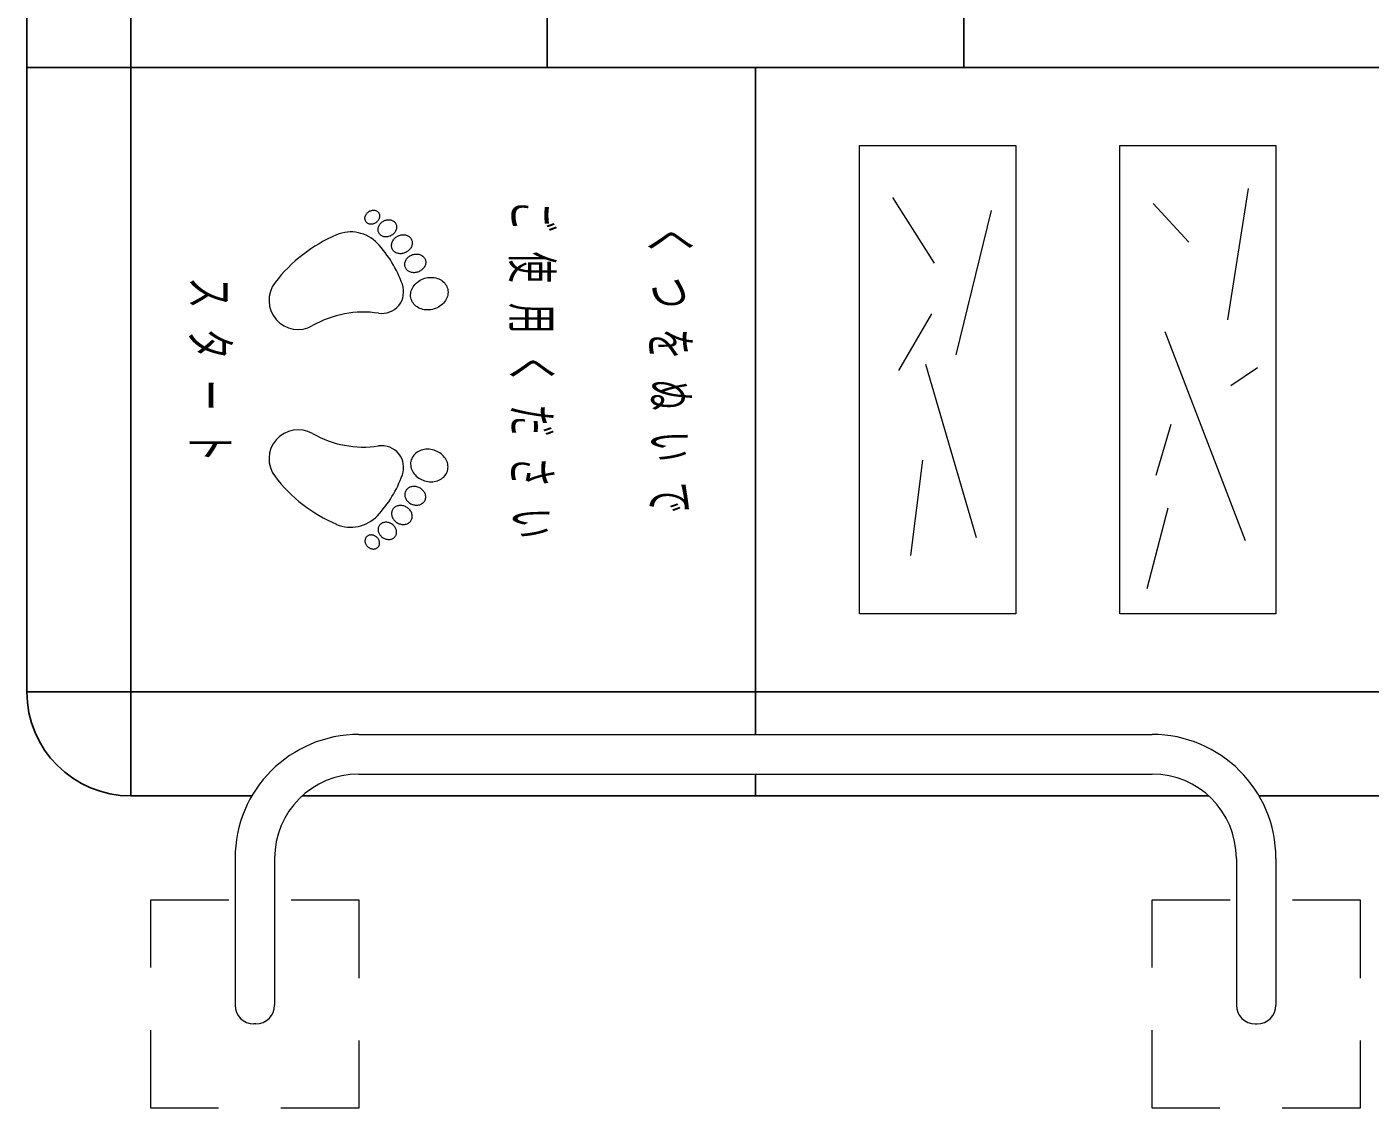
# Model space of a CAD drawing. Units: millimetres on the paper. Extents: x -537 to 0, y -5 to 257.
# Drawn here: x -536.83 to -493.82, y 167.26 to 201.89 of the extents above; entities that cross this region are included whole.
import ezdxf

# ---------------------------------------------------------------- set-up
doc = ezdxf.new("R2010")
doc.units = ezdxf.units.MM
doc.linetypes.add('USER1', pattern=[4.5, 2.5, -2])
doc.layers.add('1_30', color=7, linetype='Continuous', lineweight=13)
doc.styles.add('ＭＳ ゴシック', font='')
doc.styles.get('ＭＳ ゴシック').set_extended_font_data('MS Gothic')

msp = doc.modelspace()

# ---------------------------------------------------------------- linework, layer by layer
at = {"layer": '1_30', "lineweight": 25}
for p, q in [((-536.832, 200.597), (-536.832, 220.597)), ((-533.499, 200.597), (-533.499, 220.597)), ((-520.165, 200.597), (-520.165, 220.597)), ((-506.832, 200.597), (-506.832, 220.597)), ((-533.499, 200.597), (-536.832, 200.597)), ((-536.832, 180.597), (-536.832, 200.597)), ((-536.832, 200.597), (-533.499, 200.597)), ((-533.499, 200.597), (-536.832, 200.597)), ((-533.499, 180.597), (-533.499, 200.597)), ((-533.499, 200.597), (-513.499, 200.597)), ((-533.499, 180.597), (-533.499, 200.597)), ((-513.499, 180.597), (-513.499, 200.597)), ((-513.499, 200.597), (-493.499, 200.597)), ((-513.499, 180.597), (-513.499, 200.597)), ((-536.832, 180.597), (-533.499, 180.597)), ((-533.499, 180.597), (-536.832, 180.597)), ((-533.499, 180.597), (-513.499, 180.597)), ((-493.499, 180.597), (-533.499, 180.597)), ((-533.499, 177.264), (-533.499, 180.597)), ((-533.499, 180.597), (-533.499, 177.264)), ((-513.499, 180.597), (-493.499, 180.597)), ((-513.499, 180.597), (-513.499, 179.23)), ((-513.499, 177.964), (-513.499, 177.264)), ((-533.499, 177.264), (-529.624, 177.264)), ((-528.012, 177.264), (-498.985, 177.264)), ((-497.373, 177.264), (-493.499, 177.264))]:
    msp.add_line(p, q, dxfattribs=at)
at = {"layer": '1_30'}
for p, q in [((-510.165, 183.097), (-510.165, 198.097)), ((-510.165, 198.097), (-505.165, 198.097)), ((-505.165, 198.097), (-505.165, 183.097)), ((-501.832, 198.097), (-496.832, 198.097)), ((-501.832, 183.097), (-501.832, 198.097)), ((-496.832, 198.097), (-496.832, 183.097)), ((-498.376, 192.508), (-497.708, 196.713)), ((-507.761, 194.324), (-509.099, 196.426)), ((-499.619, 194.993), (-500.765, 196.235)), ((-507.073, 191.389), (-505.939, 196.007)), ((-508.908, 190.884), (-507.856, 192.699)), ((-497.803, 185.437), (-500.383, 192.126)), ((-506.423, 185.532), (-508.047, 191.075)), ((-498.281, 190.406), (-497.421, 190.979)), ((-500.67, 187.539), (-500.192, 189.164)), ((-508.525, 184.959), (-508.143, 188.017)), ((-500.957, 183.908), (-500.288, 186.488)), ((-505.165, 183.097), (-510.165, 183.097)), ((-496.832, 183.097), (-501.832, 183.097))]:
    msp.add_line(p, q, dxfattribs=at)
at = {"layer": '1_30', "color": 3}
for p, q in [((-526.199, 179.23), (-500.799, 179.23)), ((-526.199, 177.964), (-500.799, 177.964)), ((-530.165, 175.264), (-530.165, 170.564)), ((-528.899, 175.264), (-528.899, 170.564)), ((-498.099, 175.264), (-498.099, 170.564)), ((-496.832, 175.264), (-496.832, 170.564)), ((-529.499, 169.964), (-529.565, 169.964)), ((-497.499, 169.964), (-497.432, 169.964))]:
    msp.add_line(p, q, dxfattribs=at)
at = {"layer": '1_30', "color": 3, "linetype": 'USER1'}
for p, q in [((-532.865, 173.93), (-526.199, 173.93)), ((-532.865, 167.264), (-532.865, 173.93)), ((-526.199, 173.93), (-526.199, 167.264)), ((-500.799, 173.93), (-494.132, 173.93)), ((-500.799, 167.264), (-500.799, 173.93)), ((-494.132, 173.93), (-494.132, 167.264)), ((-526.199, 167.264), (-532.865, 167.264)), ((-494.132, 167.264), (-500.799, 167.264))]:
    msp.add_line(p, q, dxfattribs=at)
at = {"layer": '1_30', "color": 21}
for points in [[(-525.576, 195.951), (-525.566, 195.936), (-525.557, 195.92), (-525.549, 195.903), (-525.544, 195.885), (-525.54, 195.867), (-525.538, 195.848), (-525.537, 195.828), (-525.539, 195.809), (-525.542, 195.789), (-525.547, 195.77), (-525.554, 195.75), (-525.562, 195.731), (-525.572, 195.713), (-525.583, 195.695), (-525.596, 195.678), (-525.61, 195.662), (-525.626, 195.647), (-525.642, 195.633), (-525.66, 195.62), (-525.678, 195.609), (-525.697, 195.599), (-525.717, 195.591), (-525.737, 195.584), (-525.757, 195.579), (-525.778, 195.576), (-525.798, 195.574), (-525.818, 195.574), (-525.838, 195.575), (-525.857, 195.579), (-525.876, 195.584), (-525.894, 195.59), (-525.911, 195.598), (-525.926, 195.608), (-525.941, 195.619), (-525.955, 195.632), (-525.967, 195.646), (-525.977, 195.661), (-525.986, 195.677), (-525.993, 195.694), (-525.999, 195.711), (-526.003, 195.73), (-526.005, 195.749), (-526.005, 195.768), (-526.004, 195.788), (-526.001, 195.807), (-525.996, 195.827), (-525.989, 195.846), (-525.981, 195.865), (-525.971, 195.883), (-525.959, 195.901), (-525.946, 195.918), (-525.932, 195.934), (-525.917, 195.949), (-525.9, 195.963), (-525.883, 195.976), (-525.865, 195.987), (-525.845, 195.997), (-525.826, 196.006), (-525.806, 196.012), (-525.785, 196.017), (-525.765, 196.021), (-525.745, 196.023), (-525.725, 196.023), (-525.705, 196.021), (-525.685, 196.018), (-525.667, 196.013), (-525.649, 196.006), (-525.632, 195.998), (-525.616, 195.988), (-525.602, 195.977), (-525.588, 195.965)], [(-525.026, 195.606), (-525.015, 195.586), (-525.006, 195.565), (-524.999, 195.543), (-524.994, 195.52), (-524.992, 195.497), (-524.992, 195.473), (-524.994, 195.449), (-524.998, 195.425), (-525.005, 195.401), (-525.013, 195.378), (-525.024, 195.354), (-525.037, 195.332), (-525.052, 195.31), (-525.068, 195.29), (-525.087, 195.27), (-525.106, 195.252), (-525.127, 195.235), (-525.15, 195.22), (-525.173, 195.207), (-525.197, 195.195), (-525.222, 195.185), (-525.248, 195.177), (-525.274, 195.172), (-525.3, 195.168), (-525.325, 195.166), (-525.351, 195.167), (-525.376, 195.169), (-525.4, 195.174), (-525.424, 195.181), (-525.447, 195.189), (-525.468, 195.2), (-525.488, 195.212), (-525.506, 195.226), (-525.523, 195.242), (-525.538, 195.26), (-525.551, 195.278), (-525.562, 195.298), (-525.571, 195.319), (-525.578, 195.341), (-525.583, 195.364), (-525.585, 195.388), (-525.585, 195.411), (-525.583, 195.435), (-525.579, 195.459), (-525.572, 195.483), (-525.564, 195.507), (-525.553, 195.53), (-525.54, 195.553), (-525.525, 195.574), (-525.509, 195.595), (-525.491, 195.614), (-525.471, 195.633), (-525.45, 195.649), (-525.427, 195.664), (-525.404, 195.678), (-525.38, 195.69), (-525.355, 195.699), (-525.329, 195.707), (-525.303, 195.713), (-525.278, 195.717), (-525.252, 195.718), (-525.226, 195.718), (-525.201, 195.715), (-525.177, 195.711), (-525.153, 195.704), (-525.131, 195.695), (-525.109, 195.685), (-525.089, 195.672), (-525.071, 195.658), (-525.054, 195.642), (-525.039, 195.625)], [(-524.521, 195.1), (-524.51, 195.077), (-524.501, 195.053), (-524.495, 195.028), (-524.491, 195.003), (-524.49, 194.977), (-524.491, 194.95), (-524.495, 194.924), (-524.501, 194.897), (-524.509, 194.871), (-524.52, 194.845), (-524.534, 194.82), (-524.549, 194.796), (-524.567, 194.773), (-524.586, 194.751), (-524.608, 194.73), (-524.631, 194.711), (-524.655, 194.694), (-524.681, 194.679), (-524.708, 194.665), (-524.735, 194.653), (-524.763, 194.644), (-524.792, 194.637), (-524.821, 194.632), (-524.85, 194.629), (-524.879, 194.629), (-524.907, 194.631), (-524.935, 194.635), (-524.962, 194.642), (-524.987, 194.651), (-525.012, 194.661), (-525.035, 194.674), (-525.056, 194.689), (-525.076, 194.706), (-525.094, 194.725), (-525.109, 194.745), (-525.123, 194.766), (-525.134, 194.789), (-525.143, 194.813), (-525.149, 194.838), (-525.153, 194.864), (-525.154, 194.89), (-525.153, 194.916), (-525.149, 194.943), (-525.143, 194.969), (-525.134, 194.995), (-525.123, 195.021), (-525.11, 195.046), (-525.095, 195.07), (-525.077, 195.093), (-525.057, 195.115), (-525.036, 195.136), (-525.013, 195.155), (-524.989, 195.172), (-524.963, 195.188), (-524.936, 195.201), (-524.909, 195.213), (-524.88, 195.222), (-524.852, 195.229), (-524.823, 195.234), (-524.794, 195.237), (-524.765, 195.237), (-524.737, 195.235), (-524.709, 195.231), (-524.682, 195.225), (-524.656, 195.216), (-524.632, 195.205), (-524.609, 195.192), (-524.587, 195.177), (-524.568, 195.16), (-524.55, 195.142), (-524.535, 195.121)], [(-524.079, 194.454), (-524.071, 194.43), (-524.064, 194.405), (-524.061, 194.38), (-524.059, 194.354), (-524.061, 194.328), (-524.065, 194.302), (-524.071, 194.276), (-524.08, 194.25), (-524.092, 194.225), (-524.105, 194.201), (-524.121, 194.177), (-524.139, 194.155), (-524.159, 194.134), (-524.181, 194.114), (-524.204, 194.096), (-524.229, 194.079), (-524.255, 194.064), (-524.282, 194.052), (-524.31, 194.041), (-524.339, 194.032), (-524.368, 194.026), (-524.397, 194.022), (-524.427, 194.02), (-524.456, 194.02), (-524.484, 194.023), (-524.512, 194.028), (-524.539, 194.035), (-524.565, 194.044), (-524.59, 194.056), (-524.613, 194.069), (-524.635, 194.085), (-524.654, 194.102), (-524.672, 194.12), (-524.688, 194.141), (-524.701, 194.162), (-524.712, 194.185), (-524.721, 194.209), (-524.727, 194.234), (-524.731, 194.259), (-524.732, 194.285), (-524.731, 194.311), (-524.727, 194.337), (-524.72, 194.363), (-524.712, 194.389), (-524.7, 194.414), (-524.686, 194.438), (-524.671, 194.462), (-524.653, 194.484), (-524.633, 194.506), (-524.611, 194.525), (-524.588, 194.544), (-524.563, 194.56), (-524.537, 194.575), (-524.51, 194.587), (-524.482, 194.598), (-524.453, 194.607), (-524.424, 194.613), (-524.394, 194.617), (-524.365, 194.619), (-524.336, 194.619), (-524.307, 194.616), (-524.279, 194.611), (-524.252, 194.604), (-524.226, 194.595), (-524.202, 194.583), (-524.179, 194.57), (-524.157, 194.555), (-524.137, 194.537), (-524.119, 194.519), (-524.104, 194.498), (-524.09, 194.477)], [(-523.364, 193.526), (-523.353, 193.483), (-523.347, 193.438), (-523.345, 193.393), (-523.348, 193.348), (-523.355, 193.302), (-523.367, 193.257), (-523.383, 193.213), (-523.403, 193.169), (-523.428, 193.127), (-523.456, 193.087), (-523.489, 193.049), (-523.524, 193.013), (-523.563, 192.979), (-523.605, 192.948), (-523.649, 192.921), (-523.696, 192.896), (-523.744, 192.875), (-523.794, 192.858), (-523.845, 192.845), (-523.897, 192.835), (-523.95, 192.829), (-524.002, 192.827), (-524.054, 192.829), (-524.104, 192.835), (-524.154, 192.845), (-524.202, 192.859), (-524.248, 192.876), (-524.292, 192.898), (-524.333, 192.922), (-524.372, 192.95), (-524.407, 192.981), (-524.438, 193.014), (-524.466, 193.051), (-524.49, 193.089), (-524.509, 193.13), (-524.524, 193.172), (-524.535, 193.215), (-524.542, 193.26), (-524.544, 193.305), (-524.541, 193.35), (-524.534, 193.396), (-524.522, 193.441), (-524.506, 193.485), (-524.485, 193.529), (-524.461, 193.571), (-524.432, 193.611), (-524.4, 193.649), (-524.364, 193.685), (-524.326, 193.719), (-524.284, 193.75), (-524.239, 193.777), (-524.193, 193.802), (-524.144, 193.823), (-524.094, 193.84), (-524.043, 193.853), (-523.991, 193.863), (-523.939, 193.869), (-523.887, 193.871), (-523.835, 193.869), (-523.784, 193.863), (-523.735, 193.853), (-523.686, 193.839), (-523.64, 193.822), (-523.596, 193.8), (-523.555, 193.776), (-523.517, 193.748), (-523.482, 193.717), (-523.451, 193.684), (-523.423, 193.647), (-523.399, 193.609), (-523.379, 193.568)], [(-523.364, 187.668), (-523.353, 187.711), (-523.347, 187.755), (-523.345, 187.801), (-523.348, 187.846), (-523.355, 187.892), (-523.367, 187.937), (-523.383, 187.981), (-523.403, 188.025), (-523.428, 188.067), (-523.456, 188.107), (-523.489, 188.145), (-523.524, 188.181), (-523.563, 188.215), (-523.605, 188.246), (-523.649, 188.273), (-523.696, 188.298), (-523.744, 188.318), (-523.794, 188.336), (-523.845, 188.349), (-523.897, 188.359), (-523.95, 188.365), (-524.002, 188.367), (-524.054, 188.365), (-524.104, 188.359), (-524.154, 188.349), (-524.202, 188.335), (-524.248, 188.317), (-524.292, 188.296), (-524.333, 188.272), (-524.372, 188.244), (-524.407, 188.213), (-524.438, 188.179), (-524.466, 188.143), (-524.49, 188.105), (-524.509, 188.064), (-524.524, 188.022), (-524.535, 187.979), (-524.542, 187.934), (-524.544, 187.889), (-524.541, 187.844), (-524.534, 187.798), (-524.522, 187.753), (-524.506, 187.709), (-524.485, 187.665), (-524.461, 187.623), (-524.432, 187.583), (-524.4, 187.544), (-524.364, 187.508), (-524.326, 187.475), (-524.284, 187.444), (-524.239, 187.417), (-524.193, 187.392), (-524.144, 187.371), (-524.094, 187.354), (-524.043, 187.34), (-523.991, 187.331), (-523.939, 187.325), (-523.887, 187.323), (-523.835, 187.325), (-523.784, 187.331), (-523.735, 187.341), (-523.686, 187.355), (-523.64, 187.372), (-523.596, 187.393), (-523.555, 187.418), (-523.517, 187.446), (-523.482, 187.477), (-523.451, 187.51), (-523.423, 187.547), (-523.399, 187.585), (-523.379, 187.625)], [(-524.079, 186.74), (-524.071, 186.764), (-524.064, 186.788), (-524.061, 186.814), (-524.059, 186.84), (-524.061, 186.866), (-524.065, 186.892), (-524.071, 186.918), (-524.08, 186.944), (-524.092, 186.969), (-524.105, 186.993), (-524.121, 187.017), (-524.139, 187.039), (-524.159, 187.06), (-524.181, 187.08), (-524.204, 187.098), (-524.229, 187.115), (-524.255, 187.13), (-524.282, 187.142), (-524.31, 187.153), (-524.339, 187.162), (-524.368, 187.168), (-524.397, 187.172), (-524.427, 187.174), (-524.456, 187.174), (-524.484, 187.171), (-524.512, 187.166), (-524.539, 187.159), (-524.565, 187.15), (-524.59, 187.138), (-524.613, 187.125), (-524.635, 187.109), (-524.654, 187.092), (-524.672, 187.074), (-524.688, 187.053), (-524.701, 187.032), (-524.712, 187.009), (-524.721, 186.985), (-524.727, 186.96), (-524.731, 186.935), (-524.732, 186.909), (-524.731, 186.883), (-524.727, 186.857), (-524.72, 186.831), (-524.712, 186.805), (-524.7, 186.78), (-524.686, 186.755), (-524.671, 186.732), (-524.653, 186.71), (-524.633, 186.688), (-524.611, 186.669), (-524.588, 186.65), (-524.563, 186.634), (-524.537, 186.619), (-524.51, 186.606), (-524.482, 186.596), (-524.453, 186.587), (-524.424, 186.581), (-524.394, 186.577), (-524.365, 186.575), (-524.336, 186.575), (-524.307, 186.578), (-524.279, 186.583), (-524.252, 186.59), (-524.226, 186.599), (-524.202, 186.611), (-524.179, 186.624), (-524.157, 186.639), (-524.137, 186.656), (-524.119, 186.675), (-524.104, 186.695), (-524.09, 186.717)], [(-524.521, 186.094), (-524.51, 186.117), (-524.501, 186.141), (-524.495, 186.166), (-524.491, 186.191), (-524.49, 186.217), (-524.491, 186.244), (-524.495, 186.27), (-524.501, 186.297), (-524.509, 186.323), (-524.52, 186.349), (-524.534, 186.374), (-524.549, 186.398), (-524.567, 186.421), (-524.586, 186.443), (-524.608, 186.463), (-524.631, 186.482), (-524.655, 186.5), (-524.681, 186.515), (-524.708, 186.529), (-524.735, 186.54), (-524.763, 186.55), (-524.792, 186.557), (-524.821, 186.562), (-524.85, 186.565), (-524.879, 186.565), (-524.907, 186.563), (-524.935, 186.559), (-524.962, 186.552), (-524.987, 186.543), (-525.012, 186.532), (-525.035, 186.519), (-525.056, 186.505), (-525.076, 186.488), (-525.094, 186.469), (-525.109, 186.449), (-525.123, 186.428), (-525.134, 186.405), (-525.143, 186.381), (-525.149, 186.356), (-525.153, 186.33), (-525.154, 186.304), (-525.153, 186.278), (-525.149, 186.251), (-525.143, 186.225), (-525.134, 186.199), (-525.123, 186.173), (-525.11, 186.148), (-525.095, 186.124), (-525.077, 186.101), (-525.057, 186.079), (-525.036, 186.058), (-525.013, 186.039), (-524.989, 186.022), (-524.963, 186.006), (-524.936, 185.993), (-524.909, 185.981), (-524.88, 185.972), (-524.852, 185.964), (-524.823, 185.96), (-524.794, 185.957), (-524.765, 185.957), (-524.737, 185.959), (-524.709, 185.963), (-524.682, 185.969), (-524.656, 185.978), (-524.632, 185.989), (-524.609, 186.002), (-524.587, 186.017), (-524.568, 186.034), (-524.55, 186.052), (-524.535, 186.072)], [(-525.026, 185.588), (-525.015, 185.608), (-525.006, 185.629), (-524.999, 185.651), (-524.994, 185.673), (-524.992, 185.697), (-524.992, 185.721), (-524.994, 185.745), (-524.998, 185.769), (-525.005, 185.793), (-525.013, 185.816), (-525.024, 185.839), (-525.037, 185.862), (-525.052, 185.884), (-525.068, 185.904), (-525.087, 185.924), (-525.106, 185.942), (-525.127, 185.959), (-525.15, 185.974), (-525.173, 185.987), (-525.197, 185.999), (-525.222, 186.009), (-525.248, 186.016), (-525.274, 186.022), (-525.3, 186.026), (-525.325, 186.028), (-525.351, 186.027), (-525.376, 186.025), (-525.4, 186.02), (-525.424, 186.013), (-525.447, 186.005), (-525.468, 185.994), (-525.488, 185.982), (-525.506, 185.968), (-525.523, 185.952), (-525.538, 185.934), (-525.551, 185.916), (-525.562, 185.896), (-525.571, 185.875), (-525.578, 185.853), (-525.583, 185.83), (-525.585, 185.806), (-525.585, 185.783), (-525.583, 185.759), (-525.579, 185.734), (-525.572, 185.711), (-525.564, 185.687), (-525.553, 185.664), (-525.54, 185.641), (-525.525, 185.62), (-525.509, 185.599), (-525.491, 185.579), (-525.471, 185.561), (-525.45, 185.545), (-525.427, 185.529), (-525.404, 185.516), (-525.38, 185.504), (-525.355, 185.495), (-525.329, 185.487), (-525.303, 185.481), (-525.278, 185.477), (-525.252, 185.476), (-525.226, 185.476), (-525.201, 185.478), (-525.177, 185.483), (-525.153, 185.49), (-525.131, 185.498), (-525.109, 185.509), (-525.089, 185.521), (-525.071, 185.536), (-525.054, 185.551), (-525.039, 185.569)], [(-525.576, 185.243), (-525.566, 185.258), (-525.557, 185.274), (-525.549, 185.291), (-525.544, 185.309), (-525.54, 185.327), (-525.538, 185.346), (-525.537, 185.365), (-525.539, 185.385), (-525.542, 185.405), (-525.547, 185.424), (-525.554, 185.443), (-525.562, 185.462), (-525.572, 185.481), (-525.583, 185.499), (-525.596, 185.516), (-525.61, 185.532), (-525.626, 185.547), (-525.642, 185.561), (-525.66, 185.573), (-525.678, 185.585), (-525.697, 185.595), (-525.717, 185.603), (-525.737, 185.61), (-525.757, 185.615), (-525.778, 185.618), (-525.798, 185.62), (-525.818, 185.62), (-525.838, 185.619), (-525.857, 185.615), (-525.876, 185.61), (-525.894, 185.604), (-525.911, 185.595), (-525.926, 185.586), (-525.941, 185.574), (-525.955, 185.562), (-525.967, 185.548), (-525.977, 185.533), (-525.986, 185.517), (-525.993, 185.5), (-525.999, 185.482), (-526.003, 185.464), (-526.005, 185.445), (-526.005, 185.426), (-526.004, 185.406), (-526.001, 185.387), (-525.996, 185.367), (-525.989, 185.348), (-525.981, 185.329), (-525.971, 185.31), (-525.959, 185.293), (-525.946, 185.276), (-525.932, 185.259), (-525.917, 185.244), (-525.9, 185.231), (-525.883, 185.218), (-525.865, 185.207), (-525.845, 185.197), (-525.826, 185.188), (-525.806, 185.182), (-525.785, 185.176), (-525.765, 185.173), (-525.745, 185.171), (-525.725, 185.171), (-525.705, 185.173), (-525.685, 185.176), (-525.667, 185.181), (-525.649, 185.188), (-525.632, 185.196), (-525.616, 185.206), (-525.602, 185.217), (-525.588, 185.229)]]:
    msp.add_lwpolyline(points, close=True, dxfattribs=at)
for centre, radius, start, end in [((-526.457, 194.159), 1.167, 43.3179, 112.9618), ((-525.004, 190.731), 4.889, 112.9618, 142.5523), ((-528.324, 192.398), 3.733, 19.5955, 43.3179), ((-528.145, 193.136), 0.933, 142.5523, 299.6513), ((-525.466, 193.415), 0.7, 261.6348, 19.5955), ((-526.049, 189.454), 3.304, 81.6348, 119.6513), ((-528.145, 188.058), 0.933, 60.3487, 217.4477), ((-526.049, 191.74), 3.304, 240.3487, 278.3652), ((-525.466, 187.779), 0.7, 340.4045, 98.3652), ((-525.004, 190.463), 4.889, 217.4477, 247.0382), ((-528.324, 188.796), 3.733, 316.6821, 340.4045), ((-526.457, 187.035), 1.167, 247.0382, 316.6821)]:
    msp.add_arc(centre, radius, start, end, dxfattribs=at)
at = {"layer": '1_30', "lineweight": 25}
msp.add_arc((-533.499, 180.597), 3.333, 180, 270, dxfattribs=at)
at = {"layer": '1_30', "color": 3}
for centre, radius, start, end in [((-526.199, 175.264), 3.967, 90, 180), ((-500.799, 175.264), 3.967, 0, 90), ((-526.199, 175.264), 2.7, 90, 180), ((-500.799, 175.264), 2.7, 0, 90), ((-529.565, 170.564), 0.6, 180, 270), ((-529.499, 170.564), 0.6, 270, 0), ((-497.499, 170.564), 0.6, 180, 270), ((-497.432, 170.564), 0.6, 270, 0)]:
    msp.add_arc(centre, radius, start, end, dxfattribs=at)

# ---------------------------------------------------------------- texts
at = {"layer": '1_30', "char_height": 1.222, "attachment_point": 5, "rotation": 270, "style": 'ＭＳ ゴシック'}
for s, insert in [('\\T1.64;\\W0.6;ご使用ください', (-520.721, 190.597)), ('\\T1.64;\\W0.6;くつをぬいで', (-516.276, 190.597)), ('\\T1.64;\\W0.6;スタート', (-530.999, 190.597))]:
    msp.add_mtext(s, dxfattribs=dict(at, insert=insert))

doc.saveas('drawing.dxf')
